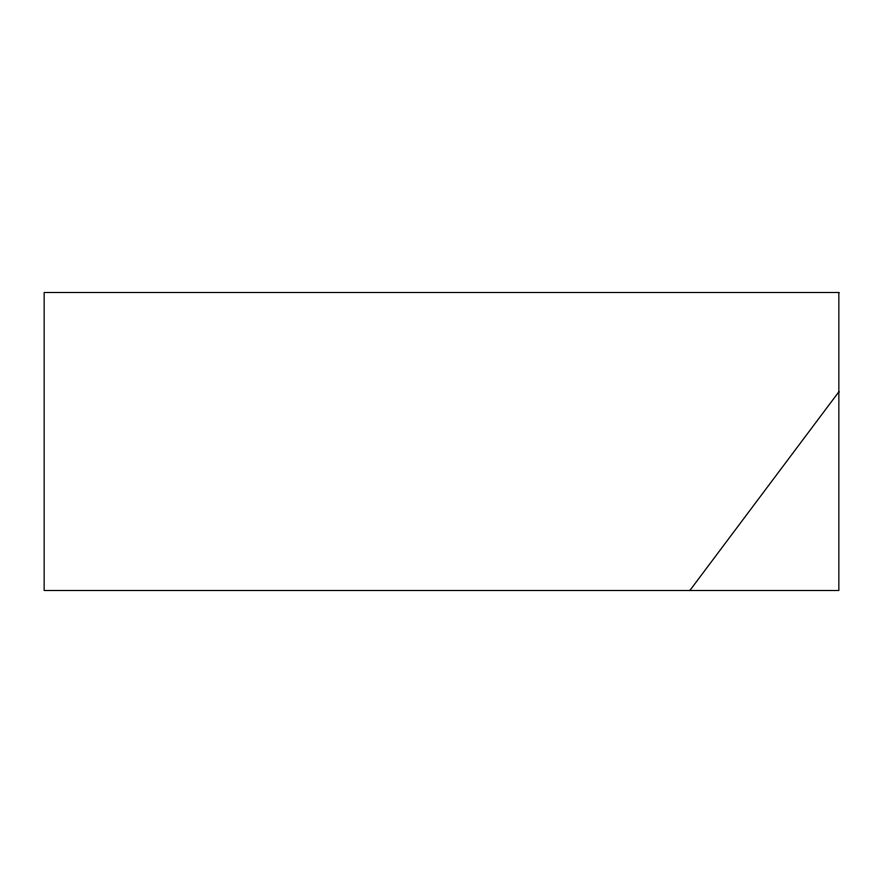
<?xml version="1.0" encoding="UTF-8"?>
<svg xmlns="http://www.w3.org/2000/svg" width="883" height="883" viewBox="0 0 883 883"><rect width="100%" height="100%" fill="white"/><g stroke="black" fill="none" stroke-linecap="round" stroke-linejoin="round"><path stroke-width="1.32" d="M689.844 590.506L838.85 391.831M838.85 292.494L44.15 292.494L44.15 590.506L838.85 590.506L838.85 292.494"/></g></svg>
